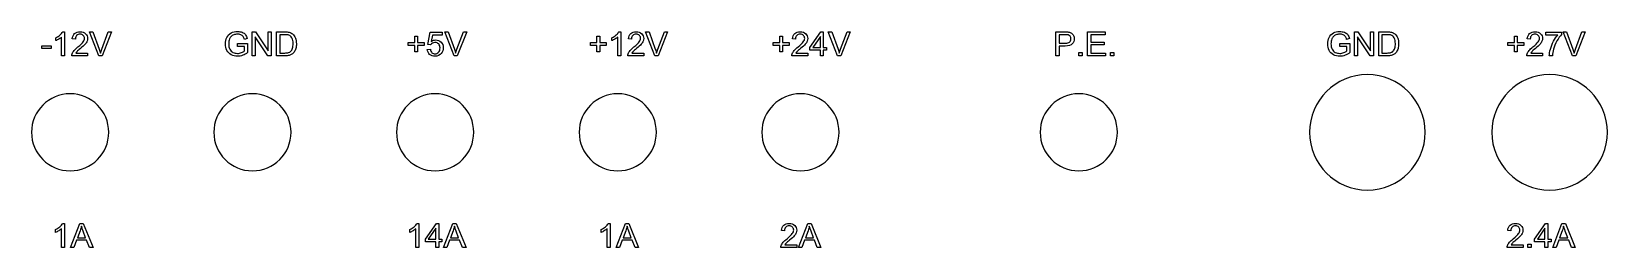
# Model space of a CAD drawing. Extents: x 80.8 to 162.4, y 36.3 to 47.5.
import ezdxf

# ---------------------------------------------------------------- set-up
doc = ezdxf.new("R2010")
doc.units = 0
doc.layers.add('Drawing1', color=7, linetype='CONTINUOUS')

msp = doc.modelspace()

# ---------------------------------------------------------------- linework, layer by layer
at = {"layer": 'Drawing1', "color": 7}
for p, q in [((82.421804, 47.526436), (82.520234, 47.526436)), ((82.520234, 47.526436), (82.520234, 46.277389)), ((84.294845, 46.277389), (83.812875, 47.521345)), ((83.812875, 47.521345), (83.991068, 47.521345)), ((83.991068, 47.521345), (84.314361, 46.617652)), ((84.446733, 46.617652), (84.782754, 47.521345)), ((84.950764, 47.521345), (84.463704, 46.277389)), ((84.782754, 47.521345), (84.950764, 47.521345)), ((92.239995, 46.277389), (92.239995, 47.521345)), ((92.239995, 47.521345), (92.408854, 47.521345)), ((92.408854, 47.521345), (93.062227, 46.544678)), ((93.062227, 46.544678), (93.062227, 47.521345)), ((93.062227, 47.521345), (93.220055, 47.521345)), ((93.220055, 47.521345), (93.220055, 46.277389)), ((93.496387, 46.277389), (93.496387, 47.521345)), ((93.496387, 47.521345), (93.924898, 47.521345)), ((93.922353, 47.374548), (93.661003, 47.374548)), ((93.661003, 47.374548), (93.661003, 46.424186)), ((101.331268, 46.865425), (101.45176, 47.504374)), ((101.45176, 47.504374), (102.070344, 47.504374)), ((101.573949, 47.358425), (101.506915, 47.024102)), ((102.070344, 47.358425), (101.573949, 47.358425)), ((102.070344, 47.504374), (102.070344, 47.358425)), ((102.687814, 46.277389), (102.205845, 47.521345)), ((102.205845, 47.521345), (102.384038, 47.521345)), ((102.384038, 47.521345), (102.707331, 46.617652)), ((102.839702, 46.617652), (103.175723, 47.521345)), ((103.343734, 47.521345), (102.856673, 46.277389)), ((103.175723, 47.521345), (103.343734, 47.521345)), ((111.221326, 47.526436), (111.319756, 47.526436)), ((111.319756, 47.526436), (111.319756, 46.277389)), ((113.094367, 46.277389), (112.612398, 47.521345)), ((112.612398, 47.521345), (112.790591, 47.521345)), ((112.790591, 47.521345), (113.113883, 46.617652)), ((113.246255, 46.617652), (113.582276, 47.521345)), ((113.750286, 47.521345), (113.263226, 46.277389)), ((113.582276, 47.521345), (113.750286, 47.521345)), ((121.122104, 46.715234), (121.689775, 47.521345)), ((121.689775, 47.521345), (121.81451, 47.521345)), ((121.81451, 47.521345), (121.81451, 46.715234)), ((122.555867, 46.277389), (122.073898, 47.521345)), ((122.073898, 47.521345), (122.252091, 47.521345)), ((122.252091, 47.521345), (122.575383, 46.617652)), ((122.707755, 46.617652), (123.043776, 47.521345)), ((123.211786, 47.521345), (122.724726, 46.277389)), ((123.043776, 47.521345), (123.211786, 47.521345)), ((133.858013, 46.277389), (133.858013, 47.521345)), ((133.858013, 47.521345), (134.327254, 47.521345)), ((134.340831, 47.374548), (134.02263, 47.374548)), ((134.02263, 47.374548), (134.02263, 46.929914)), ((135.503633, 46.277389), (135.503633, 47.521345)), ((135.503633, 47.521345), (136.403082, 47.521345)), ((136.403082, 47.374548), (135.668249, 47.374548)), ((135.668249, 47.374548), (135.668249, 46.993554)), ((136.403082, 47.521345), (136.403082, 47.374548)), ((149.326495, 46.277389), (149.326495, 47.521345)), ((149.326495, 47.521345), (149.495354, 47.521345)), ((149.495354, 47.521345), (150.148727, 46.544678)), ((150.148727, 46.544678), (150.148727, 47.521345)), ((150.148727, 47.521345), (150.306555, 47.521345)), ((150.306555, 47.521345), (150.306555, 46.277389)), ((150.582887, 46.277389), (150.582887, 47.521345)), ((150.582887, 47.521345), (151.011398, 47.521345)), ((151.008853, 47.374548), (150.747503, 47.374548)), ((150.747503, 47.374548), (150.747503, 46.424186)), ((159.240016, 47.358425), (159.240016, 47.505222)), ((159.240016, 47.505222), (160.045278, 47.505222)), ((159.849266, 47.358425), (159.240016, 47.358425)), ((160.045278, 47.505222), (160.045278, 47.386427)), ((160.613534, 46.277389), (160.131565, 47.521345)), ((160.131565, 47.521345), (160.309757, 47.521345)), ((160.309757, 47.521345), (160.63305, 46.617652)), ((160.765422, 46.617652), (161.101443, 47.521345)), ((161.269453, 47.521345), (160.782393, 46.277389)), ((161.101443, 47.521345), (161.269453, 47.521345)), ((81.349266, 46.650745), (81.349266, 46.804331)), ((81.349266, 46.804331), (81.818507, 46.804331)), ((81.818507, 46.650745), (81.349266, 46.650745)), ((81.818507, 46.804331), (81.818507, 46.650745)), ((82.062024, 47.066529), (82.062024, 47.214174)), ((82.367497, 46.277389), (82.367497, 47.250661)), ((83.077458, 47.150534), (82.920479, 47.166656)), ((91.471777, 46.911246), (91.998718, 46.912095)), ((91.471777, 46.765298), (91.471777, 46.911246)), ((91.837496, 46.765298), (91.471777, 46.765298)), ((91.98005, 47.173444), (91.831556, 47.132715)), ((91.837496, 46.533647), (91.837496, 46.765298)), ((91.998718, 46.912095), (91.998718, 46.450491)), ((93.051196, 46.277389), (92.397823, 47.254904)), ((92.397823, 47.254904), (92.397823, 46.277389)), ((100.313844, 46.819604), (100.313844, 46.962159)), ((100.313844, 46.962159), (100.652411, 46.962159)), ((100.652411, 46.819604), (100.313844, 46.819604)), ((100.652411, 46.962159), (100.652411, 47.300725)), ((100.652411, 47.300725), (100.796662, 47.300725)), ((100.652411, 46.478492), (100.652411, 46.819604)), ((100.796662, 47.300725), (100.796662, 46.962159)), ((100.796662, 46.962159), (101.135229, 46.962159)), ((101.135229, 46.819604), (100.796662, 46.819604)), ((100.796662, 46.819604), (100.796662, 46.478492)), ((101.135229, 46.962159), (101.135229, 46.819604)), ((101.304115, 46.603227), (101.464488, 46.616804)), ((101.304115, 46.603227), (101.304115, 46.603227)), ((101.474671, 46.846757), (101.331268, 46.865425)), ((109.754178, 46.819604), (109.754178, 46.962159)), ((109.754178, 46.962159), (110.092744, 46.962159)), ((110.092744, 46.819604), (109.754178, 46.819604)), ((110.092744, 46.962159), (110.092744, 47.300725)), ((110.092744, 47.300725), (110.236995, 47.300725)), ((110.092744, 46.478492), (110.092744, 46.819604)), ((110.236995, 47.300725), (110.236995, 46.962159)), ((110.236995, 46.962159), (110.575562, 46.962159)), ((110.575562, 46.819604), (110.236995, 46.819604)), ((110.236995, 46.819604), (110.236995, 46.478492)), ((110.575562, 46.962159), (110.575562, 46.819604)), ((110.861546, 47.066529), (110.861546, 47.214174)), ((111.16702, 46.277389), (111.16702, 47.250661)), ((111.87698, 47.150534), (111.720001, 47.166656)), ((119.215678, 46.819604), (119.215678, 46.962159)), ((119.215678, 46.962159), (119.554244, 46.962159)), ((119.554244, 46.819604), (119.215678, 46.819604)), ((119.554244, 46.962159), (119.554244, 47.300725)), ((119.554244, 47.300725), (119.698495, 47.300725)), ((119.554244, 46.478492), (119.554244, 46.819604)), ((119.698495, 47.300725), (119.698495, 46.962159)), ((119.698495, 46.962159), (120.037062, 46.962159)), ((120.037062, 46.819604), (119.698495, 46.819604)), ((119.698495, 46.819604), (119.698495, 46.478492)), ((120.037062, 46.962159), (120.037062, 46.819604)), ((120.372261, 47.150534), (120.215282, 47.166656)), ((121.122104, 46.575226), (121.122104, 46.715234)), ((121.661773, 46.575226), (121.122104, 46.575226)), ((121.661773, 47.276117), (121.272295, 46.715234)), ((121.272295, 46.715234), (121.661773, 46.715234)), ((121.661773, 46.715234), (121.661773, 47.276117)), ((121.661773, 46.277389), (121.661773, 46.575226)), ((121.81451, 46.715234), (121.98252, 46.715234)), ((121.98252, 46.575226), (121.81451, 46.575226)), ((121.81451, 46.575226), (121.81451, 46.277389)), ((121.98252, 46.715234), (121.98252, 46.575226)), ((134.02263, 46.929914), (134.344225, 46.929914)), ((134.34168, 46.783117), (134.02263, 46.783117)), ((134.02263, 46.783117), (134.02263, 46.277389)), ((135.668249, 46.993554), (136.356413, 46.993554)), ((136.356413, 46.847606), (135.668249, 46.847606)), ((135.668249, 46.847606), (135.668249, 46.424186)), ((136.356413, 46.993554), (136.356413, 46.847606)), ((148.558277, 46.911246), (149.085218, 46.912095)), ((148.558277, 46.765298), (148.558277, 46.911246)), ((148.923996, 46.765298), (148.558277, 46.765298)), ((149.06655, 47.173444), (148.918056, 47.132715)), ((148.923996, 46.533647), (148.923996, 46.765298)), ((149.085218, 46.912095), (149.085218, 46.450491)), ((150.137696, 46.277389), (149.484323, 47.254904)), ((149.484323, 47.254904), (149.484323, 46.277389)), ((157.273344, 46.819604), (157.273344, 46.962159)), ((157.273344, 46.962159), (157.611911, 46.962159)), ((157.611911, 46.819604), (157.273344, 46.819604)), ((157.611911, 46.962159), (157.611911, 47.300725)), ((157.611911, 47.300725), (157.756162, 47.300725)), ((157.611911, 46.478492), (157.611911, 46.819604)), ((157.756162, 47.300725), (157.756162, 46.962159)), ((157.756162, 46.962159), (158.094729, 46.962159)), ((158.094729, 46.819604), (157.756162, 46.819604)), ((157.756162, 46.819604), (157.756162, 46.478492)), ((158.094729, 46.962159), (158.094729, 46.819604)), ((158.429928, 47.150534), (158.272949, 47.166656)), ((82.520234, 46.277389), (82.367497, 46.277389)), ((83.713861, 46.277389), (82.891629, 46.277389)), ((83.103763, 46.424186), (83.713861, 46.424186)), ((83.713861, 46.424186), (83.713861, 46.277389)), ((84.463704, 46.277389), (84.294845, 46.277389)), ((92.397823, 46.277389), (92.239995, 46.277389)), ((93.220055, 46.277389), (93.051196, 46.277389)), ((93.945263, 46.277389), (93.496387, 46.277389)), ((93.661003, 46.424186), (93.926595, 46.424186)), ((100.796662, 46.478492), (100.652411, 46.478492)), ((102.856673, 46.277389), (102.687814, 46.277389)), ((110.236995, 46.478492), (110.092744, 46.478492)), ((111.319756, 46.277389), (111.16702, 46.277389)), ((112.513384, 46.277389), (111.691151, 46.277389)), ((111.903285, 46.424186), (112.513384, 46.424186)), ((112.513384, 46.424186), (112.513384, 46.277389)), ((113.263226, 46.277389), (113.094367, 46.277389)), ((119.698495, 46.478492), (119.554244, 46.478492)), ((121.008664, 46.277389), (120.186432, 46.277389)), ((120.398566, 46.424186), (121.008664, 46.424186)), ((121.008664, 46.424186), (121.008664, 46.277389)), ((121.81451, 46.277389), (121.661773, 46.277389)), ((122.724726, 46.277389), (122.555867, 46.277389)), ((134.02263, 46.277389), (133.858013, 46.277389)), ((135.040888, 46.277389), (135.040888, 46.451339)), ((135.040888, 46.451339), (135.214838, 46.451339)), ((135.214838, 46.277389), (135.040888, 46.277389)), ((135.214838, 46.451339), (135.214838, 46.277389)), ((136.431932, 46.277389), (135.503633, 46.277389)), ((135.668249, 46.424186), (136.431932, 46.424186)), ((136.431932, 46.424186), (136.431932, 46.277389)), ((136.683113, 46.277389), (136.683113, 46.451339)), ((136.683113, 46.451339), (136.857063, 46.451339)), ((136.857063, 46.277389), (136.683113, 46.277389)), ((136.857063, 46.451339), (136.857063, 46.277389)), ((149.484323, 46.277389), (149.326495, 46.277389)), ((150.306555, 46.277389), (150.137696, 46.277389)), ((151.031763, 46.277389), (150.582887, 46.277389)), ((150.747503, 46.424186), (151.013095, 46.424186)), ((157.756162, 46.478492), (157.611911, 46.478492)), ((159.066331, 46.277389), (158.244098, 46.277389)), ((158.456233, 46.424186), (159.066331, 46.424186)), ((159.066331, 46.424186), (159.066331, 46.277389)), ((159.570946, 46.277389), (159.413967, 46.277389)), ((160.782393, 46.277389), (160.613534, 46.277389)), ((82.414615, 37.578103), (82.513045, 37.578103)), ((82.513045, 37.578103), (82.513045, 36.329056)), ((82.829285, 36.329056), (83.307011, 37.573011)), ((83.307011, 37.573011), (83.484356, 37.573011)), ((83.484356, 37.573011), (83.993478, 36.329056)), ((100.766115, 37.578103), (100.864545, 37.578103)), ((100.864545, 37.578103), (100.864545, 36.329056)), ((101.205392, 36.766901), (101.773064, 37.573011)), ((101.773064, 37.573011), (101.897799, 37.573011)), ((101.897799, 37.573011), (101.897799, 36.766901)), ((102.147004, 36.329056), (102.624731, 37.573011)), ((102.624731, 37.573011), (102.802075, 37.573011)), ((102.802075, 37.573011), (103.311197, 36.329056)), ((110.672115, 37.578103), (110.770545, 37.578103)), ((110.770545, 37.578103), (110.770545, 36.329056)), ((111.086785, 36.329056), (111.564511, 37.573011)), ((111.564511, 37.573011), (111.741856, 37.573011)), ((111.741856, 37.573011), (112.250978, 36.329056)), ((120.527118, 36.329056), (121.004845, 37.573011)), ((121.004845, 37.573011), (121.182189, 37.573011)), ((121.182189, 37.573011), (121.691311, 36.329056)), ((158.648002, 36.766901), (159.215674, 37.573011)), ((159.215674, 37.573011), (159.340409, 37.573011)), ((159.340409, 37.573011), (159.340409, 36.766901)), ((159.589614, 36.329056), (160.06734, 37.573011)), ((160.06734, 37.573011), (160.244685, 37.573011)), ((160.244685, 37.573011), (160.753807, 36.329056)), ((82.054835, 37.118195), (82.054835, 37.265841)), ((82.360308, 36.329056), (82.360308, 37.302328)), ((83.324831, 37.204746), (83.188216, 36.839875)), ((83.188216, 36.839875), (83.609939, 36.839875)), ((83.609939, 36.839875), (83.480113, 37.184381)), ((100.406335, 37.118195), (100.406335, 37.265841)), ((100.711808, 36.329056), (100.711808, 37.302328)), ((101.205392, 36.626892), (101.205392, 36.766901)), ((101.745062, 37.327784), (101.355583, 36.766901)), ((101.355583, 36.766901), (101.745062, 36.766901)), ((101.745062, 36.766901), (101.745062, 37.327784)), ((101.897799, 36.766901), (102.065809, 36.766901)), ((102.065809, 36.766901), (102.065809, 36.626892)), ((102.64255, 37.204746), (102.505935, 36.839875)), ((102.505935, 36.839875), (102.927658, 36.839875)), ((102.927658, 36.839875), (102.797832, 37.184381)), ((110.312335, 37.118195), (110.312335, 37.265841)), ((110.617808, 36.329056), (110.617808, 37.302328)), ((111.582331, 37.204746), (111.445716, 36.839875)), ((111.445716, 36.839875), (111.867439, 36.839875)), ((111.867439, 36.839875), (111.737613, 37.184381)), ((119.801883, 37.2022), (119.644904, 37.218323)), ((121.022664, 37.204746), (120.886049, 36.839875)), ((120.886049, 36.839875), (121.307772, 36.839875)), ((121.307772, 36.839875), (121.177946, 37.184381)), ((157.41505, 37.2022), (157.258071, 37.218323)), ((158.648002, 36.626892), (158.648002, 36.766901)), ((159.187672, 37.327784), (158.798193, 36.766901)), ((158.798193, 36.766901), (159.187672, 36.766901)), ((159.187672, 36.766901), (159.187672, 37.327784)), ((159.340409, 36.766901), (159.508419, 36.766901)), ((159.508419, 36.766901), (159.508419, 36.626892)), ((160.08516, 37.204746), (159.948545, 36.839875)), ((159.948545, 36.839875), (160.370268, 36.839875)), ((160.370268, 36.839875), (160.240442, 37.184381)), ((82.513045, 36.329056), (82.360308, 36.329056)), ((83.004083, 36.329056), (82.829285, 36.329056)), ((83.140698, 36.705806), (83.004083, 36.329056)), ((83.660851, 36.705806), (83.140698, 36.705806)), ((83.805951, 36.329056), (83.660851, 36.705806)), ((83.993478, 36.329056), (83.805951, 36.329056)), ((100.864545, 36.329056), (100.711808, 36.329056)), ((101.745062, 36.626892), (101.205392, 36.626892)), ((101.745062, 36.329056), (101.745062, 36.626892)), ((101.897799, 36.329056), (101.745062, 36.329056)), ((102.065809, 36.626892), (101.897799, 36.626892)), ((101.897799, 36.626892), (101.897799, 36.329056)), ((102.321803, 36.329056), (102.147004, 36.329056)), ((102.458417, 36.705806), (102.321803, 36.329056)), ((102.978571, 36.705806), (102.458417, 36.705806)), ((103.123671, 36.329056), (102.978571, 36.705806)), ((103.311197, 36.329056), (103.123671, 36.329056)), ((110.770545, 36.329056), (110.617808, 36.329056)), ((111.261583, 36.329056), (111.086785, 36.329056)), ((111.398198, 36.705806), (111.261583, 36.329056)), ((111.918351, 36.705806), (111.398198, 36.705806)), ((112.063451, 36.329056), (111.918351, 36.705806)), ((112.250978, 36.329056), (112.063451, 36.329056)), ((120.438286, 36.329056), (119.616054, 36.329056)), ((119.828188, 36.475853), (120.438286, 36.475853)), ((120.438286, 36.475853), (120.438286, 36.329056)), ((120.701917, 36.329056), (120.527118, 36.329056)), ((120.838531, 36.705806), (120.701917, 36.329056)), ((121.358685, 36.705806), (120.838531, 36.705806)), ((121.503785, 36.329056), (121.358685, 36.705806)), ((121.691311, 36.329056), (121.503785, 36.329056)), ((158.051453, 36.329056), (157.22922, 36.329056)), ((157.441355, 36.475853), (158.051453, 36.475853)), ((158.051453, 36.475853), (158.051453, 36.329056)), ((158.300658, 36.329056), (158.300658, 36.503006)), ((158.300658, 36.503006), (158.474608, 36.503006)), ((158.474608, 36.329056), (158.300658, 36.329056)), ((158.474608, 36.503006), (158.474608, 36.329056)), ((159.187672, 36.626892), (158.648002, 36.626892)), ((159.187672, 36.329056), (159.187672, 36.626892)), ((159.340409, 36.329056), (159.187672, 36.329056)), ((159.508419, 36.626892), (159.340409, 36.626892)), ((159.340409, 36.626892), (159.340409, 36.329056)), ((159.764412, 36.329056), (159.589614, 36.329056)), ((159.901027, 36.705806), (159.764412, 36.329056)), ((160.42118, 36.705806), (159.901027, 36.705806)), ((160.56628, 36.329056), (160.42118, 36.705806)), ((160.753807, 36.329056), (160.56628, 36.329056))]:
    msp.add_line(p, q, dxfattribs=at)
for points in [[(82.062024, 47.214174), (82.147443, 47.254337), (82.222114, 47.302987), (82.286038, 47.360123)], [(82.286038, 47.360123), (82.34996, 47.417256), (82.395216, 47.472694), (82.421804, 47.526436)], [(82.920479, 47.166656), (82.931227, 47.283753), (82.971674, 47.372991), (83.04182, 47.43437)], [(83.04182, 47.43437), (83.111965, 47.495746), (83.206153, 47.526435), (83.324383, 47.526436)], [(83.320988, 47.400004), (83.247448, 47.400003), (83.188616, 47.377941), (83.144493, 47.333818)], [(83.490272, 47.337636), (83.446996, 47.379214), (83.390568, 47.400003), (83.320988, 47.400004)], [(83.324383, 47.526436), (83.443743, 47.526435), (83.538213, 47.493342), (83.607794, 47.427157)], [(83.607794, 47.427157), (83.677373, 47.36097), (83.712163, 47.278945), (83.712164, 47.181081)], [(90.924046, 47.232418), (90.974675, 47.337352), (91.047508, 47.415276), (91.142544, 47.46619)], [(91.142544, 47.46619), (91.23758, 47.517101), (91.347041, 47.542557), (91.470928, 47.542558)], [(91.276613, 47.367335), (91.22174, 47.344424), (91.177475, 47.3143), (91.143817, 47.276966)], [(91.471777, 47.401701), (91.396539, 47.4017), (91.331485, 47.390244), (91.276613, 47.367335)], [(91.470928, 47.542558), (91.560872, 47.542557), (91.64219, 47.52799), (91.714883, 47.498858)], [(91.643181, 47.369032), (91.591702, 47.39081), (91.534568, 47.4017), (91.471777, 47.401701)], [(91.761976, 47.282057), (91.734257, 47.31826), (91.694658, 47.347252), (91.643181, 47.369032)], [(91.714883, 47.498858), (91.787573, 47.469724), (91.844566, 47.429136), (91.885863, 47.377093)], [(91.885863, 47.377093), (91.927157, 47.325049), (91.958553, 47.257166), (91.98005, 47.173444)], [(94.135335, 47.349092), (94.091211, 47.366061), (94.020216, 47.374547), (93.922353, 47.374548)], [(93.924898, 47.521345), (94.021631, 47.521343), (94.095453, 47.515404), (94.146366, 47.503525)], [(94.291042, 47.208659), (94.248331, 47.278521), (94.196429, 47.325331), (94.135335, 47.349092)], [(94.146366, 47.503525), (94.217643, 47.487119), (94.278454, 47.45742), (94.328802, 47.414429)], [(94.328802, 47.414429), (94.394421, 47.35899), (94.443495, 47.288137), (94.476023, 47.20187)], [(110.861546, 47.214174), (110.946965, 47.254337), (111.021636, 47.302987), (111.08556, 47.360123)], [(111.08556, 47.360123), (111.149483, 47.417256), (111.194738, 47.472694), (111.221326, 47.526436)], [(111.720001, 47.166656), (111.730749, 47.283753), (111.771196, 47.372991), (111.841342, 47.43437)], [(111.841342, 47.43437), (111.911487, 47.495746), (112.005675, 47.526435), (112.123905, 47.526436)], [(112.120511, 47.400004), (112.04697, 47.400003), (111.988138, 47.377941), (111.944015, 47.333818)], [(112.289794, 47.337636), (112.246518, 47.379214), (112.19009, 47.400003), (112.120511, 47.400004)], [(112.123905, 47.526436), (112.243265, 47.526435), (112.337736, 47.493342), (112.407316, 47.427157)], [(112.407316, 47.427157), (112.476896, 47.36097), (112.511686, 47.278945), (112.511686, 47.181081)], [(120.215282, 47.166656), (120.22603, 47.283753), (120.266477, 47.372991), (120.336623, 47.43437)], [(120.336623, 47.43437), (120.406768, 47.495746), (120.500956, 47.526435), (120.619186, 47.526436)], [(120.615791, 47.400004), (120.542251, 47.400003), (120.483419, 47.377941), (120.439296, 47.333818)], [(120.785075, 47.337636), (120.741799, 47.379214), (120.685371, 47.400003), (120.615791, 47.400004)], [(120.619186, 47.526436), (120.738546, 47.526435), (120.833016, 47.493342), (120.902597, 47.427157)], [(120.902597, 47.427157), (120.972176, 47.36097), (121.006966, 47.278945), (121.006967, 47.181081)], [(134.327254, 47.521345), (134.409845, 47.521343), (134.472919, 47.517384), (134.516478, 47.509465)], [(134.494416, 47.363517), (134.466697, 47.37087), (134.415502, 47.374547), (134.340831, 47.374548)], [(134.598362, 47.290118), (134.572057, 47.32717), (134.537408, 47.351636), (134.494416, 47.363517)], [(134.516478, 47.509465), (134.577572, 47.499281), (134.628767, 47.479907), (134.670064, 47.45134)], [(134.670064, 47.45134), (134.711358, 47.422772), (134.744592, 47.382749), (134.769767, 47.331272)], [(148.010546, 47.232418), (148.061175, 47.337352), (148.134008, 47.415276), (148.229044, 47.46619)], [(148.229044, 47.46619), (148.32408, 47.517101), (148.433541, 47.542557), (148.557428, 47.542558)], [(148.363113, 47.367335), (148.30824, 47.344424), (148.263975, 47.3143), (148.230317, 47.276966)], [(148.558277, 47.401701), (148.483039, 47.4017), (148.417985, 47.390244), (148.363113, 47.367335)], [(148.557428, 47.542558), (148.647372, 47.542557), (148.72869, 47.52799), (148.801383, 47.498858)], [(148.729681, 47.369032), (148.678202, 47.39081), (148.621068, 47.4017), (148.558277, 47.401701)], [(148.848476, 47.282057), (148.820757, 47.31826), (148.781158, 47.347252), (148.729681, 47.369032)], [(148.801383, 47.498858), (148.874073, 47.469724), (148.931066, 47.429136), (148.972363, 47.377093)], [(148.972363, 47.377093), (149.013657, 47.325049), (149.045053, 47.257166), (149.06655, 47.173444)], [(151.221835, 47.349092), (151.177711, 47.366061), (151.106716, 47.374547), (151.008853, 47.374548)], [(151.011398, 47.521345), (151.108131, 47.521343), (151.181953, 47.515404), (151.232866, 47.503525)], [(151.377542, 47.208659), (151.334831, 47.278521), (151.282929, 47.325331), (151.221835, 47.349092)], [(151.232866, 47.503525), (151.304143, 47.487119), (151.364954, 47.45742), (151.415302, 47.414429)], [(151.415302, 47.414429), (151.480921, 47.35899), (151.529995, 47.288137), (151.562523, 47.20187)], [(158.272949, 47.166656), (158.283697, 47.283753), (158.324143, 47.372991), (158.394289, 47.43437)], [(158.394289, 47.43437), (158.464435, 47.495746), (158.558622, 47.526435), (158.676852, 47.526436)], [(158.673458, 47.400004), (158.599918, 47.400003), (158.541086, 47.377941), (158.496962, 47.333818)], [(158.842741, 47.337636), (158.799465, 47.379214), (158.743038, 47.400003), (158.673458, 47.400004)], [(158.676852, 47.526436), (158.796213, 47.526435), (158.890683, 47.493342), (158.960264, 47.427157)], [(158.960264, 47.427157), (159.029843, 47.36097), (159.064633, 47.278945), (159.064634, 47.181081)], [(159.629919, 47.033011), (159.69865, 47.161705), (159.771766, 47.270177), (159.849266, 47.358425)], [(160.045278, 47.386427), (159.966081, 47.302138), (159.887591, 47.190131), (159.809809, 47.050406)], [(82.222822, 47.145443), (82.163141, 47.110369), (82.109542, 47.084064), (82.062024, 47.066529)], [(82.367497, 47.250661), (82.330727, 47.215587), (82.282502, 47.180515), (82.222822, 47.145443)], [(82.909448, 46.383456), (82.930378, 46.439459), (82.963896, 46.494614), (83.009999, 46.548921)], [(83.009999, 46.548921), (83.056103, 46.603227), (83.122713, 46.666019), (83.20983, 46.737296)], [(83.144493, 47.333818), (83.100368, 47.289693), (83.078024, 47.228598), (83.077458, 47.150534)], [(83.344747, 46.663473), (83.253105, 46.586539), (83.194273, 46.534354), (83.168252, 46.506918)], [(83.20983, 46.737296), (83.34503, 46.848171), (83.436389, 46.935995), (83.483908, 47.000767)], [(83.580217, 46.882396), (83.532981, 46.82922), (83.454491, 46.756246), (83.344747, 46.663473)], [(83.483908, 47.000767), (83.531425, 47.065538), (83.555184, 47.126774), (83.555185, 47.184475)], [(83.555185, 47.184475), (83.555184, 47.245003), (83.533546, 47.296057), (83.490272, 47.337636)], [(83.681617, 47.034284), (83.661251, 46.9862), (83.627451, 46.93557), (83.580217, 46.882396)], [(83.712164, 47.181081), (83.712163, 47.131299), (83.701981, 47.082367), (83.681617, 47.034284)], [(84.314361, 46.617652), (84.340382, 46.545244), (84.362161, 46.477361), (84.379698, 46.414003)], [(84.379698, 46.414003), (84.398931, 46.481886), (84.421276, 46.549769), (84.446733, 46.617652)], [(90.848102, 46.893427), (90.848102, 47.014484), (90.873416, 47.127481), (90.924046, 47.232418)], [(90.92447, 46.561649), (90.873558, 46.660645), (90.848102, 46.771237), (90.848102, 46.893427)], [(91.150605, 46.334665), (91.05076, 46.386992), (90.975382, 46.462653), (90.92447, 46.561649)], [(91.065327, 47.153928), (91.033648, 47.076993), (91.017809, 46.993554), (91.017809, 46.903609)], [(91.017809, 46.903609), (91.017809, 46.792733), (91.036901, 46.69996), (91.075085, 46.625289)], [(91.143817, 47.276966), (91.110158, 47.239629), (91.083995, 47.198617), (91.065327, 47.153928)], [(91.075085, 46.625289), (91.113269, 46.550618), (91.168848, 46.49518), (91.241823, 46.458976)], [(91.683062, 46.445824), (91.750944, 46.473259), (91.802422, 46.502534), (91.837496, 46.533647)], [(91.831556, 47.132715), (91.812888, 47.196071), (91.789694, 47.245852), (91.761976, 47.282057)], [(94.23122, 46.511585), (94.270252, 46.550618), (94.300658, 46.603085), (94.322438, 46.668989)], [(94.355106, 46.908701), (94.355105, 47.038809), (94.333751, 47.138795), (94.291042, 47.208659)], [(94.322438, 46.668989), (94.344216, 46.734891), (94.355105, 46.814795), (94.355106, 46.908701)], [(94.491721, 46.654988), (94.469658, 46.582013), (94.441373, 46.521626), (94.406867, 46.473825)], [(94.476023, 47.20187), (94.508549, 47.115602), (94.524813, 47.01703), (94.524814, 46.906155)], [(94.524814, 46.906155), (94.524813, 46.811684), (94.513782, 46.727962), (94.491721, 46.654988)], [(101.426728, 46.351212), (101.355168, 46.414569), (101.314297, 46.498574), (101.304115, 46.603227)], [(101.464488, 46.616804), (101.476367, 46.538738), (101.503945, 46.480048), (101.547221, 46.440732)], [(101.56801, 46.933733), (101.528411, 46.911387), (101.497298, 46.882395), (101.474671, 46.846757)], [(101.506915, 47.024102), (101.581586, 47.076145), (101.659934, 47.102166), (101.74196, 47.102167)], [(101.70123, 46.96725), (101.652014, 46.967249), (101.607608, 46.956077), (101.56801, 46.933733)], [(101.893424, 46.89173), (101.844491, 46.942076), (101.780426, 46.967249), (101.70123, 46.96725)], [(101.74196, 47.102167), (101.850572, 47.102166), (101.942214, 47.064548), (102.016886, 46.989312)], [(101.890454, 46.464916), (101.941365, 46.520353), (101.966822, 46.593893), (101.966822, 46.685535)], [(101.966822, 46.685535), (101.966822, 46.772651), (101.942355, 46.841383), (101.893424, 46.89173)], [(102.016886, 46.989312), (102.091556, 46.914074), (102.128892, 46.817341), (102.128893, 46.699112)], [(102.128893, 46.699112), (102.128892, 46.586539), (102.096082, 46.48924), (102.030463, 46.407215)], [(102.707331, 46.617652), (102.733352, 46.545244), (102.755131, 46.477361), (102.772668, 46.414003)], [(102.772668, 46.414003), (102.791901, 46.481886), (102.814246, 46.549769), (102.839702, 46.617652)], [(111.022344, 47.145443), (110.962663, 47.110369), (110.909064, 47.084064), (110.861546, 47.066529)], [(111.16702, 47.250661), (111.130249, 47.215587), (111.082024, 47.180515), (111.022344, 47.145443)], [(111.70897, 46.383456), (111.729901, 46.439459), (111.763418, 46.494614), (111.809522, 46.548921)], [(111.809522, 46.548921), (111.855625, 46.603227), (111.922236, 46.666019), (112.009352, 46.737296)], [(111.944015, 47.333818), (111.899891, 47.289693), (111.877546, 47.228598), (111.87698, 47.150534)], [(112.14427, 46.663473), (112.052627, 46.586539), (111.993795, 46.534354), (111.967774, 46.506918)], [(112.009352, 46.737296), (112.144552, 46.848171), (112.235911, 46.935995), (112.28343, 47.000767)], [(112.379739, 46.882396), (112.332503, 46.82922), (112.254013, 46.756246), (112.14427, 46.663473)], [(112.28343, 47.000767), (112.330947, 47.065538), (112.354706, 47.126774), (112.354707, 47.184475)], [(112.354707, 47.184475), (112.354706, 47.245003), (112.333069, 47.296057), (112.289794, 47.337636)], [(112.481139, 47.034284), (112.460773, 46.9862), (112.426973, 46.93557), (112.379739, 46.882396)], [(112.511686, 47.181081), (112.511686, 47.131299), (112.501503, 47.082367), (112.481139, 47.034284)], [(113.113883, 46.617652), (113.139905, 46.545244), (113.161684, 46.477361), (113.179221, 46.414003)], [(113.179221, 46.414003), (113.198454, 46.481886), (113.220798, 46.549769), (113.246255, 46.617652)], [(120.204251, 46.383456), (120.225181, 46.439459), (120.258699, 46.494614), (120.304803, 46.548921)], [(120.304803, 46.548921), (120.350906, 46.603227), (120.417516, 46.666019), (120.504633, 46.737296)], [(120.439296, 47.333818), (120.395171, 47.289693), (120.372827, 47.228598), (120.372261, 47.150534)], [(120.639551, 46.663473), (120.547908, 46.586539), (120.489076, 46.534354), (120.463055, 46.506918)], [(120.504633, 46.737296), (120.639833, 46.848171), (120.731192, 46.935995), (120.778711, 47.000767)], [(120.87502, 46.882396), (120.827784, 46.82922), (120.749294, 46.756246), (120.639551, 46.663473)], [(120.778711, 47.000767), (120.826228, 47.065538), (120.849987, 47.126774), (120.849988, 47.184475)], [(120.849988, 47.184475), (120.849987, 47.245003), (120.828349, 47.296057), (120.785075, 47.337636)], [(120.97642, 47.034284), (120.956054, 46.9862), (120.922254, 46.93557), (120.87502, 46.882396)], [(121.006967, 47.181081), (121.006966, 47.131299), (120.996784, 47.082367), (120.97642, 47.034284)], [(122.575383, 46.617652), (122.601405, 46.545244), (122.623184, 46.477361), (122.640721, 46.414003)], [(122.640721, 46.414003), (122.659954, 46.481886), (122.682298, 46.549769), (122.707755, 46.617652)], [(134.706551, 46.893003), (134.639232, 46.819745), (134.517609, 46.783117), (134.34168, 46.783117)], [(134.344225, 46.929914), (134.450575, 46.929913), (134.526094, 46.949713), (134.570785, 46.989312)], [(134.570785, 46.989312), (134.615473, 47.028909), (134.637818, 47.08463), (134.637819, 47.156474)], [(134.637819, 47.156474), (134.637818, 47.208516), (134.624666, 47.253064), (134.598362, 47.290118)], [(134.807527, 47.161565), (134.807526, 47.05578), (134.773867, 46.966259), (134.706551, 46.893003)], [(134.769767, 47.331272), (134.794939, 47.279793), (134.807526, 47.223224), (134.807527, 47.161565)], [(147.934602, 46.893427), (147.934602, 47.014484), (147.959916, 47.127481), (148.010546, 47.232418)], [(148.01097, 46.561649), (147.960058, 46.660645), (147.934602, 46.771237), (147.934602, 46.893427)], [(148.237105, 46.334665), (148.13726, 46.386992), (148.061882, 46.462653), (148.01097, 46.561649)], [(148.151827, 47.153928), (148.120148, 47.076993), (148.104309, 46.993554), (148.104309, 46.903609)], [(148.104309, 46.903609), (148.104309, 46.792733), (148.123401, 46.69996), (148.161585, 46.625289)], [(148.230317, 47.276966), (148.196658, 47.239629), (148.170495, 47.198617), (148.151827, 47.153928)], [(148.161585, 46.625289), (148.199769, 46.550618), (148.255348, 46.49518), (148.328323, 46.458976)], [(148.769562, 46.445824), (148.837444, 46.473259), (148.888922, 46.502534), (148.923996, 46.533647)], [(148.918056, 47.132715), (148.899388, 47.196071), (148.876194, 47.245852), (148.848476, 47.282057)], [(151.31772, 46.511585), (151.356752, 46.550618), (151.387158, 46.603085), (151.408938, 46.668989)], [(151.441606, 46.908701), (151.441605, 47.038809), (151.420251, 47.138795), (151.377542, 47.208659)], [(151.408938, 46.668989), (151.430716, 46.734891), (151.441605, 46.814795), (151.441606, 46.908701)], [(151.578221, 46.654988), (151.556158, 46.582013), (151.527873, 46.521626), (151.493367, 46.473825)], [(151.562523, 47.20187), (151.595049, 47.115602), (151.611313, 47.01703), (151.611314, 46.906155)], [(151.611314, 46.906155), (151.611313, 46.811684), (151.600282, 46.727962), (151.578221, 46.654988)], [(158.261918, 46.383456), (158.282848, 46.439459), (158.316365, 46.494614), (158.362469, 46.548921)], [(158.362469, 46.548921), (158.408573, 46.603227), (158.475183, 46.666019), (158.5623, 46.737296)], [(158.496962, 47.333818), (158.452838, 47.289693), (158.430493, 47.228598), (158.429928, 47.150534)], [(158.697217, 46.663473), (158.605575, 46.586539), (158.546743, 46.534354), (158.520721, 46.506918)], [(158.5623, 46.737296), (158.6975, 46.848171), (158.788859, 46.935995), (158.836377, 47.000767)], [(158.932686, 46.882396), (158.88545, 46.82922), (158.806961, 46.756246), (158.697217, 46.663473)], [(158.836377, 47.000767), (158.883895, 47.065538), (158.907654, 47.126774), (158.907654, 47.184475)], [(158.907654, 47.184475), (158.907654, 47.245003), (158.886016, 47.296057), (158.842741, 47.337636)], [(159.034087, 47.034284), (159.013721, 46.9862), (158.979921, 46.93557), (158.932686, 46.882396)], [(159.064634, 47.181081), (159.064633, 47.131299), (159.054451, 47.082367), (159.034087, 47.034284)], [(159.413967, 46.277389), (159.415664, 46.375253), (159.434897, 46.493483), (159.471667, 46.632077)], [(159.471667, 46.632077), (159.508437, 46.770671), (159.561187, 46.904316), (159.629919, 47.033011)], [(159.629495, 46.619349), (159.598947, 46.515262), (159.579431, 46.401275), (159.570946, 46.277389)], [(159.809809, 47.050406), (159.732026, 46.91068), (159.671921, 46.766994), (159.629495, 46.619349)], [(160.63305, 46.617652), (160.659071, 46.545244), (160.68085, 46.477361), (160.698387, 46.414003)], [(160.698387, 46.414003), (160.71762, 46.481886), (160.739965, 46.549769), (160.765422, 46.617652)], [(82.891629, 46.277389), (82.890497, 46.314159), (82.896437, 46.349514), (82.909448, 46.383456)], [(83.168252, 46.506918), (83.14223, 46.479482), (83.120733, 46.451905), (83.103763, 46.424186)], [(91.483656, 46.256175), (91.361466, 46.256175), (91.250449, 46.282339), (91.150605, 46.334665)], [(91.241823, 46.458976), (91.314797, 46.422771), (91.392296, 46.404669), (91.474322, 46.404669)], [(91.474322, 46.404669), (91.545599, 46.404669), (91.615179, 46.418387), (91.683062, 46.445824)], [(91.7484, 46.304966), (91.662414, 46.272439), (91.574166, 46.256175), (91.483656, 46.256175)], [(91.998718, 46.450491), (91.917823, 46.386002), (91.834384, 46.337494), (91.7484, 46.304966)], [(93.926595, 46.424186), (94.00862, 46.424186), (94.072967, 46.431823), (94.119637, 46.447096)], [(94.145094, 46.298602), (94.087109, 46.28446), (94.020499, 46.277389), (93.945263, 46.277389)], [(94.119637, 46.447096), (94.166306, 46.46237), (94.2035, 46.483866), (94.23122, 46.511585)], [(94.293587, 46.36097), (94.252574, 46.333534), (94.203076, 46.312745), (94.145094, 46.298602)], [(94.406867, 46.473825), (94.372359, 46.426024), (94.334599, 46.388406), (94.293587, 46.36097)], [(101.703776, 46.256175), (101.590637, 46.256175), (101.498288, 46.287854), (101.426728, 46.351212)], [(101.547221, 46.440732), (101.590496, 46.401417), (101.642681, 46.381759), (101.703776, 46.381759)], [(101.703776, 46.381759), (101.777315, 46.381759), (101.839541, 46.409478), (101.890454, 46.464916)], [(102.030463, 46.407215), (101.950699, 46.306522), (101.841804, 46.256175), (101.703776, 46.256175)], [(111.691151, 46.277389), (111.69002, 46.314159), (111.695959, 46.349514), (111.70897, 46.383456)], [(111.967774, 46.506918), (111.941752, 46.479482), (111.920256, 46.451905), (111.903285, 46.424186)], [(120.186432, 46.277389), (120.1853, 46.314159), (120.19124, 46.349514), (120.204251, 46.383456)], [(120.463055, 46.506918), (120.437033, 46.479482), (120.415536, 46.451905), (120.398566, 46.424186)], [(148.570156, 46.256175), (148.447966, 46.256175), (148.336949, 46.282339), (148.237105, 46.334665)], [(148.328323, 46.458976), (148.401297, 46.422771), (148.478796, 46.404669), (148.560822, 46.404669)], [(148.560822, 46.404669), (148.632099, 46.404669), (148.701679, 46.418387), (148.769562, 46.445824)], [(148.8349, 46.304966), (148.748914, 46.272439), (148.660666, 46.256175), (148.570156, 46.256175)], [(149.085218, 46.450491), (149.004323, 46.386002), (148.920884, 46.337494), (148.8349, 46.304966)], [(151.013095, 46.424186), (151.09512, 46.424186), (151.159467, 46.431823), (151.206137, 46.447096)], [(151.231594, 46.298602), (151.173609, 46.28446), (151.106999, 46.277389), (151.031763, 46.277389)], [(151.206137, 46.447096), (151.252806, 46.46237), (151.29, 46.483866), (151.31772, 46.511585)], [(151.380087, 46.36097), (151.339074, 46.333534), (151.289576, 46.312745), (151.231594, 46.298602)], [(151.493367, 46.473825), (151.458859, 46.426024), (151.421099, 46.388406), (151.380087, 46.36097)], [(158.244098, 46.277389), (158.242967, 46.314159), (158.248907, 46.349514), (158.261918, 46.383456)], [(158.520721, 46.506918), (158.494699, 46.479482), (158.473203, 46.451905), (158.456233, 46.424186)], [(149.990528, 45.303722), (148.336387, 45.303722), (146.995444, 43.962778), (146.995444, 42.308639)], [(152.985611, 42.308639), (152.985611, 43.962778), (151.644669, 45.303722), (149.990528, 45.303722)], [(159.430861, 45.303722), (157.77672, 45.303722), (156.435778, 43.962778), (156.435778, 42.308639)], [(162.425944, 42.308639), (162.425944, 43.962778), (161.085002, 45.303722), (159.430861, 45.303722)], [(82.807528, 44.308889), (81.70282, 44.308889), (80.807278, 43.413346), (80.807278, 42.308639)], [(84.807778, 42.308639), (84.807778, 43.413346), (83.912235, 44.308889), (82.807528, 44.308889)], [(92.247861, 44.308889), (91.143154, 44.308889), (90.247611, 43.413346), (90.247611, 42.308639)], [(94.248111, 42.308639), (94.248111, 43.413346), (93.352568, 44.308889), (92.247861, 44.308889)], [(101.709361, 44.308889), (100.604654, 44.308889), (99.709111, 43.413346), (99.709111, 42.308639)], [(103.709611, 42.308639), (103.709611, 43.413346), (102.814068, 44.308889), (101.709361, 44.308889)], [(111.170861, 44.308889), (110.066154, 44.308889), (109.170611, 43.413346), (109.170611, 42.308639)], [(113.171111, 42.308639), (113.171111, 43.413346), (112.275568, 44.308889), (111.170861, 44.308889)], [(120.632361, 44.308889), (119.527654, 44.308889), (118.632111, 43.413346), (118.632111, 42.308639)], [(122.632611, 42.308639), (122.632611, 43.413346), (121.737068, 44.308889), (120.632361, 44.308889)], [(135.046861, 44.308889), (133.942154, 44.308889), (133.046611, 43.413346), (133.046611, 42.308639)], [(137.047111, 42.308639), (137.047111, 43.413346), (136.151568, 44.308889), (135.046861, 44.308889)], [(80.807278, 42.308639), (80.807278, 41.203932), (81.70282, 40.308389), (82.807528, 40.308389)], [(82.807528, 40.308389), (83.912235, 40.308389), (84.807778, 41.203932), (84.807778, 42.308639)], [(90.247611, 42.308639), (90.247611, 41.203932), (91.143154, 40.308389), (92.247861, 40.308389)], [(92.247861, 40.308389), (93.352568, 40.308389), (94.248111, 41.203932), (94.248111, 42.308639)], [(99.709111, 42.308639), (99.709111, 41.203932), (100.604654, 40.308389), (101.709361, 40.308389)], [(101.709361, 40.308389), (102.814068, 40.308389), (103.709611, 41.203932), (103.709611, 42.308639)], [(109.170611, 42.308639), (109.170611, 41.203932), (110.066154, 40.308389), (111.170861, 40.308389)], [(111.170861, 40.308389), (112.275568, 40.308389), (113.171111, 41.203932), (113.171111, 42.308639)], [(118.632111, 42.308639), (118.632111, 41.203932), (119.527654, 40.308389), (120.632361, 40.308389)], [(120.632361, 40.308389), (121.737068, 40.308389), (122.632611, 41.203932), (122.632611, 42.308639)], [(133.046611, 42.308639), (133.046611, 41.203932), (133.942154, 40.308389), (135.046861, 40.308389)], [(135.046861, 40.308389), (136.151568, 40.308389), (137.047111, 41.203932), (137.047111, 42.308639)], [(146.995444, 42.308639), (146.995444, 40.6545), (148.336387, 39.313556), (149.990528, 39.313556)], [(149.990528, 39.313556), (151.644669, 39.313556), (152.985611, 40.6545), (152.985611, 42.308639)], [(156.435778, 42.308639), (156.435778, 40.6545), (157.77672, 39.313556), (159.430861, 39.313556)], [(159.430861, 39.313556), (161.085002, 39.313556), (162.425944, 40.6545), (162.425944, 42.308639)], [(82.278849, 37.411789), (82.342771, 37.468923), (82.388027, 37.524361), (82.414615, 37.578103)], [(100.630349, 37.411789), (100.694271, 37.468923), (100.739527, 37.524361), (100.766115, 37.578103)], [(110.536349, 37.411789), (110.600271, 37.468923), (110.645527, 37.524361), (110.672115, 37.578103)], [(119.766245, 37.486036), (119.83639, 37.547413), (119.930578, 37.578101), (120.048808, 37.578103)], [(120.048808, 37.578103), (120.168168, 37.578101), (120.262638, 37.545008), (120.332219, 37.478824)], [(157.379412, 37.486036), (157.449557, 37.547413), (157.543745, 37.578101), (157.661974, 37.578103)], [(157.661974, 37.578103), (157.781335, 37.578101), (157.875805, 37.545008), (157.945386, 37.478824)], [(82.054835, 37.265841), (82.140254, 37.306004), (82.214925, 37.354653), (82.278849, 37.411789)], [(82.215633, 37.197109), (82.155952, 37.162036), (82.102353, 37.135731), (82.054835, 37.118195)], [(82.360308, 37.302328), (82.323538, 37.267254), (82.275313, 37.232181), (82.215633, 37.197109)], [(83.391865, 37.442337), (83.376025, 37.362573), (83.35368, 37.283376), (83.324831, 37.204746)], [(83.480113, 37.184381), (83.440514, 37.289033), (83.411098, 37.375018), (83.391865, 37.442337)], [(100.406335, 37.265841), (100.491754, 37.306004), (100.566425, 37.354653), (100.630349, 37.411789)], [(100.567133, 37.197109), (100.507452, 37.162036), (100.453853, 37.135731), (100.406335, 37.118195)], [(100.711808, 37.302328), (100.675038, 37.267254), (100.626813, 37.232181), (100.567133, 37.197109)], [(102.709584, 37.442337), (102.693744, 37.362573), (102.6714, 37.283376), (102.64255, 37.204746)], [(102.797832, 37.184381), (102.758233, 37.289033), (102.728817, 37.375018), (102.709584, 37.442337)], [(110.312335, 37.265841), (110.397754, 37.306004), (110.472425, 37.354653), (110.536349, 37.411789)], [(110.473133, 37.197109), (110.413452, 37.162036), (110.359853, 37.135731), (110.312335, 37.118195)], [(110.617808, 37.302328), (110.581038, 37.267254), (110.532813, 37.232181), (110.473133, 37.197109)], [(111.649365, 37.442337), (111.633525, 37.362573), (111.61118, 37.283376), (111.582331, 37.204746)], [(111.737613, 37.184381), (111.698014, 37.289033), (111.668598, 37.375018), (111.649365, 37.442337)], [(119.644904, 37.218323), (119.655652, 37.33542), (119.696099, 37.424658), (119.766245, 37.486036)], [(119.734425, 36.600588), (119.780528, 36.654894), (119.847138, 36.717685), (119.934255, 36.788963)], [(119.868918, 37.385485), (119.824794, 37.34136), (119.802449, 37.280265), (119.801883, 37.2022)], [(120.045414, 37.45167), (119.971873, 37.451669), (119.913041, 37.429607), (119.868918, 37.385485)], [(119.934255, 36.788963), (120.069455, 36.899838), (120.160814, 36.987661), (120.208333, 37.052434)], [(120.214697, 37.389303), (120.171421, 37.43088), (120.114993, 37.451669), (120.045414, 37.45167)], [(120.304642, 36.934063), (120.257406, 36.880887), (120.178916, 36.807913), (120.069173, 36.71514)], [(120.208333, 37.052434), (120.25585, 37.117205), (120.279609, 37.178441), (120.27961, 37.236142)], [(120.27961, 37.236142), (120.279609, 37.29667), (120.257972, 37.347724), (120.214697, 37.389303)], [(120.406042, 37.085951), (120.385676, 37.037866), (120.351876, 36.987237), (120.304642, 36.934063)], [(120.332219, 37.478824), (120.401798, 37.412637), (120.436588, 37.330611), (120.436589, 37.232748)], [(120.436589, 37.232748), (120.436588, 37.182966), (120.426406, 37.134034), (120.406042, 37.085951)], [(121.089698, 37.442337), (121.073858, 37.362573), (121.051514, 37.283376), (121.022664, 37.204746)], [(121.177946, 37.184381), (121.138347, 37.289033), (121.108931, 37.375018), (121.089698, 37.442337)], [(157.258071, 37.218323), (157.268819, 37.33542), (157.309266, 37.424658), (157.379412, 37.486036)], [(157.347591, 36.600588), (157.393695, 36.654894), (157.460305, 36.717685), (157.547422, 36.788963)], [(157.482085, 37.385485), (157.43796, 37.34136), (157.415616, 37.280265), (157.41505, 37.2022)], [(157.65858, 37.45167), (157.58504, 37.451669), (157.526208, 37.429607), (157.482085, 37.385485)], [(157.547422, 36.788963), (157.682622, 36.899838), (157.773981, 36.987661), (157.821499, 37.052434)], [(157.827864, 37.389303), (157.784588, 37.43088), (157.72816, 37.451669), (157.65858, 37.45167)], [(157.917808, 36.934063), (157.870573, 36.880887), (157.792083, 36.807913), (157.682339, 36.71514)], [(157.821499, 37.052434), (157.869017, 37.117205), (157.892776, 37.178441), (157.892777, 37.236142)], [(157.892777, 37.236142), (157.892776, 37.29667), (157.871138, 37.347724), (157.827864, 37.389303)], [(158.019209, 37.085951), (157.998843, 37.037866), (157.965043, 36.987237), (157.917808, 36.934063)], [(157.945386, 37.478824), (158.014965, 37.412637), (158.049755, 37.330611), (158.049756, 37.232748)], [(158.049756, 37.232748), (158.049755, 37.182966), (158.039573, 37.134034), (158.019209, 37.085951)], [(160.152194, 37.442337), (160.136354, 37.362573), (160.114009, 37.283376), (160.08516, 37.204746)], [(160.240442, 37.184381), (160.200843, 37.289033), (160.171427, 37.375018), (160.152194, 37.442337)], [(119.616054, 36.329056), (119.614922, 36.365825), (119.620862, 36.401181), (119.633873, 36.435123)], [(119.633873, 36.435123), (119.654804, 36.491126), (119.688321, 36.546281), (119.734425, 36.600588)], [(119.892677, 36.558585), (119.866655, 36.531149), (119.845159, 36.503571), (119.828188, 36.475853)], [(120.069173, 36.71514), (119.97753, 36.638206), (119.918698, 36.586021), (119.892677, 36.558585)], [(157.22922, 36.329056), (157.228089, 36.365825), (157.234029, 36.401181), (157.24704, 36.435123)], [(157.24704, 36.435123), (157.26797, 36.491126), (157.301487, 36.546281), (157.347591, 36.600588)], [(157.505844, 36.558585), (157.479821, 36.531149), (157.458325, 36.503571), (157.441355, 36.475853)], [(157.682339, 36.71514), (157.590697, 36.638206), (157.531865, 36.586021), (157.505844, 36.558585)]]:
    msp.add_open_spline(points, degree=3, dxfattribs=at)

doc.saveas('drawing.dxf')
